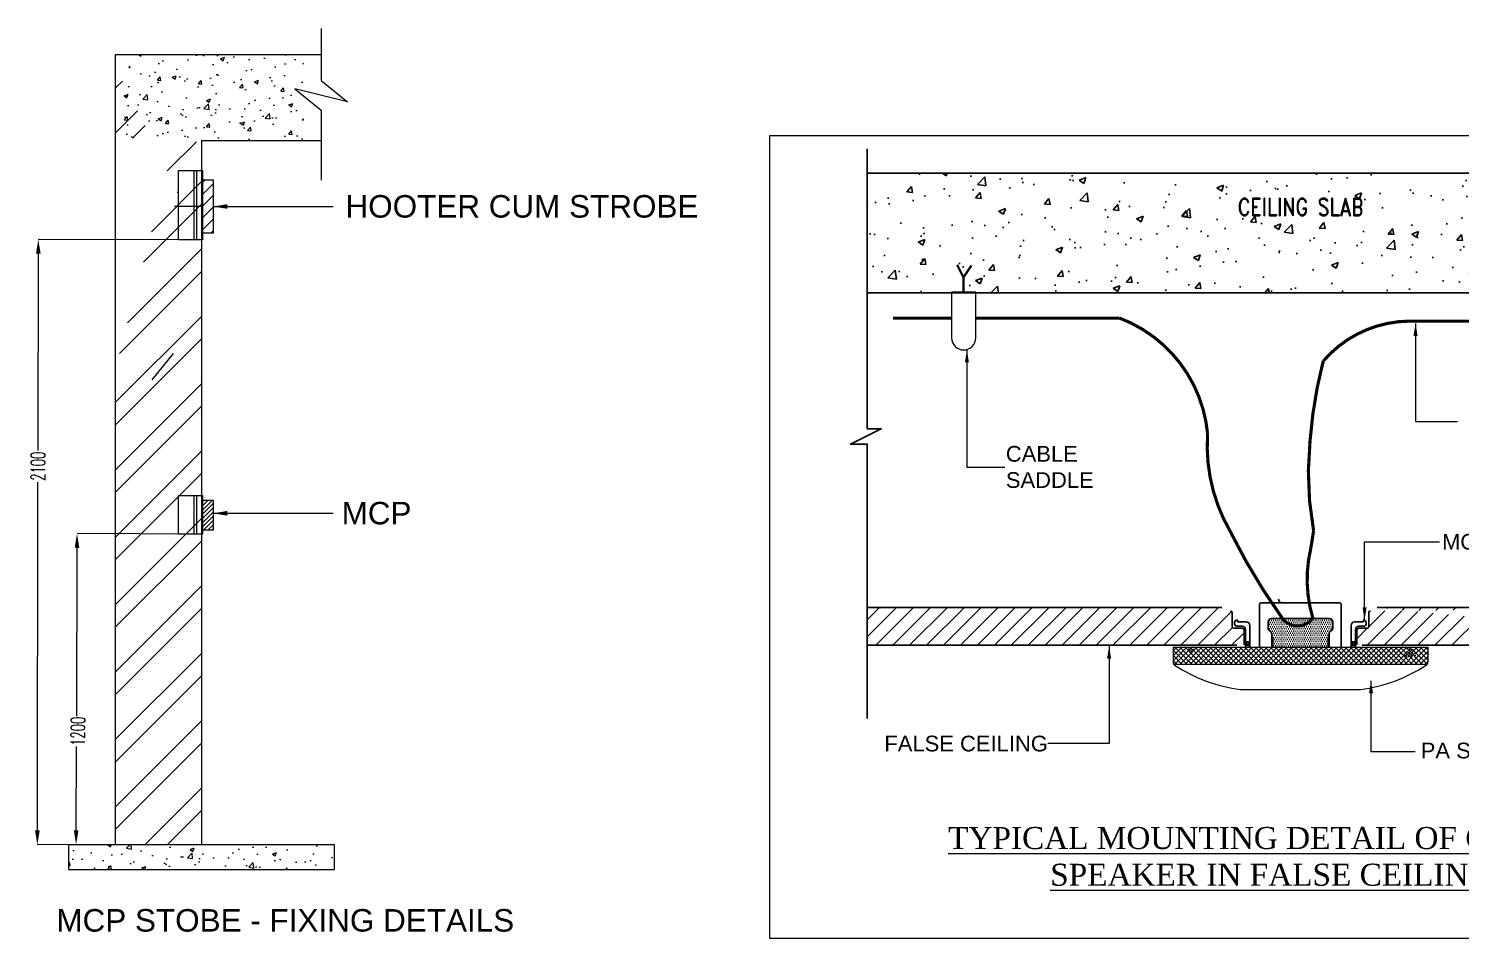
# Model space of a CAD drawing. Header units: millimetres. Extents: x 1706 to 249912, y -487248 to 27192.
# Drawn here: x 139695 to 180166, y 1476 to 27192 of the extents above; entities that cross this region are included whole.
import ezdxf
from ezdxf.enums import TextEntityAlignment as Align

# ---------------------------------------------------------------- set-up
doc = ezdxf.new("R2010")
doc.units = ezdxf.units.MM
doc.linetypes.add('CONTINOUS', pattern=[0])
doc.layers.get('0').update_dxf_attribs({"color": 251})
doc.layers.get('Defpoints').update_dxf_attribs({"color": 251})
for name, color, linetype in [('-E-S-CONDUIT', 252, 'Continuous'), ('-E-S-DETAIL', 252, 'Continuous'), ('C-NUM-BEAM', 8, 'Continuous'), ('LEGEND', 1, 'Continuous')]:
    doc.layers.add(name, color=color, linetype=linetype)
for name, color, linetype, lineweight in [('ANCHOR', 7, 'Continuous', 9), ('Details', 7, 'CONTINOUS', 9), ('E-SPK', 94, 'Continuous', 18), ('EF-TEXT', 7, 'Continuous', 9), ('HH', 7, 'Continuous', 9), ('McD-HVAC-SA DUCT', 251, 'Continuous', 18), ('SW-PAS LOOP', 150, 'Continuous', 30), ('WALL', 251, 'Continuous', 25)]:
    doc.layers.add(name, color=color, linetype=linetype, lineweight=lineweight)
doc.styles.add('a-textm', font='simplex.shx', dxfattribs={"width": 0.85})
doc.styles.add('AMISH', font='arial.ttf')
doc.styles.add('Arial', font='arial.ttf', dxfattribs={"height": 300})
doc.styles.add('DIM1', font='Romans.shx', dxfattribs={"width": 0.6})
doc.styles.add('ROMANC', font='romand.shx')
doc.styles.add('TNR', font='times.ttf')
doc.dimstyles.new('1-100', dxfattribs={"dimscale": 100, "dimtxt": 2, "dimasz": 1, "dimexe": 1, "dimexo": 0, "dimgap": 0.25, "dimtad": 1, "dimdec": 0, "dimzin": 0, "dimdsep": 46, "dimtxsty": 'DIM1', "dimblk": 'ARCHTICK', "dimcen": 0, "dimdle": 1, "dimclrd": 8, "dimclre": 8, "dimclrt": 256, "dimadec": 0, "dimazin": 0, "dimtfac": 0.5, "dimtdec": 0, "dimtix": 1, "dimtofl": 0, "dimtmove": 1, "dimatfit": 3, "dimfxl": 1, "dimtolj": 1, "dimtzin": 0, "dimlwd": -1, "dimlwe": -1, "dimarcsym": 0})
doc.dimstyles.new('a-dim int b 500', dxfattribs={"dimscale": 500, "dimtxt": 1, "dimasz": 0.4, "dimexe": 0.4, "dimexo": 0.1, "dimgap": 0.2, "dimtad": 1, "dimdec": 0, "dimzin": 0, "dimdsep": 46, "dimtxsty": 'a-textm', "dimblk": 'ARCHTICK', "dimcen": 0.09, "dimdle": 0.2, "dimclrd": 256, "dimclre": 256, "dimclrt": 7, "dimadec": 0, "dimazin": 0, "dimtfac": 1, "dimtdec": 0, "dimtofl": 0, "dimtmove": 1, "dimatfit": 0, "dimfxl": 1, "dimtolj": 1, "dimtzin": 0, "dimlwd": -1, "dimarcsym": 0})

# ---------------------------------------------------------------- blocks, each defined once
blk = doc.blocks.new('*D80')
at = {"layer": 'Defpoints', "color": 0, "transparency": 16777216}
for p in [(144607, 12905), (141038, 4131), (144582, 4121)]:
    blk.add_point(p, dxfattribs=at)
at = {"layer": 'McD-HVAC-SA DUCT', "color": 9, "transparency": 16777216}
for p, q in [((144607, 12905), (141063, 12916)), ((141062, 12516), (141048, 7760)), ((141039, 4531), (141046, 6902)), ((144582, 4121), (141038, 4131))]:
    blk.add_line(p, q, dxfattribs=at)
for points in [[(141129, 12515), (140995, 12516), (141063, 12916)], [(140972, 4531), (141106, 4531), (141038, 4131)]]:
    blk.add_solid(points, dxfattribs=at)
at = {"layer": 'McD-HVAC-SA DUCT', "color": 7, "transparency": 16777216, "insert": (141088, 7331), "char_height": 400, "attachment_point": 5, "rotation": 89.8333, "style": 'DIM1'}
blk.add_mtext('\\A1;1200', dxfattribs=at)
blk = doc.blocks.new('*D81')
at = {"layer": 'Defpoints', "color": 0, "transparency": 16777216}
for p in [(139969, 21232), (144607, 21225), (144579, 4121)]:
    blk.add_point(p, dxfattribs=at)
at = {"layer": 'McD-HVAC-SA DUCT', "color": 9, "transparency": 16777216}
for p, q in [((144607, 21225), (139969, 21232)), ((139969, 20832), (139959, 15269)), ((139942, 4528), (139958, 14374)), ((144579, 4121), (139941, 4128))]:
    blk.add_line(p, q, dxfattribs=at)
for points in [[(140035, 20832), (139902, 20832), (139969, 21232)], [(139875, 4528), (140008, 4528), (139941, 4128)]]:
    blk.add_solid(points, dxfattribs=at)
at = {"layer": 'McD-HVAC-SA DUCT', "color": 7, "transparency": 16777216, "insert": (139959, 14822), "char_height": 400, "attachment_point": 5, "rotation": 89.9056, "style": 'DIM1'}
blk.add_mtext('\\A1;2100', dxfattribs=at)
blk = doc.blocks.new('_ArchTick')
at = {"color": 0, "linetype": 'ByBlock', "const_width": 0.15}
blk.add_lwpolyline([(-0.5, -0.5), (0.5, 0.5)], dxfattribs=at)

msp = doc.modelspace()

# ---------------------------------------------------------------- hatches: boundary and pattern name
at = {"layer": '-E-S-DETAIL'}
h = msp.add_hatch(dxfattribs=at)
h.set_pattern_fill('DOTS', color=256, scale=960, style=0)
h.set_pattern_definition([(0, (-23850465.095, -2227475.586), (30, 60), [0, -60])])
h.paths.add_polyline_path([(176455.795, 9710.278), (176455.795, 10081.02, -0.279464442), (176507.401, 10166.138, 0.27946366), (176559.006, 10251.257), (176559.006, 10420.085, 0.414214478), (176463.006, 10516.085), (176463.006, 10516.085), (175645.12, 10516.085), (174827.234, 10516.085, 0.414213562), (174731.234, 10420.085), (174731.234, 10251.257, 0.279463656), (174782.84, 10166.138, -0.279464446), (174834.445, 10081.02), (174834.445, 9710.278)])
at = {"layer": 'E-SPK', "lineweight": 9}
h = msp.add_hatch(dxfattribs=at)
h.set_pattern_fill('ANSI37', color=190, scale=800, style=0)
h.set_pattern_definition([(45, (1707609.1, 8219403.6), (-70.7106781, 70.7106781), []), (135, (1707609.1, 8219403.6), (-70.7106781, -70.7106781), [])])
h.paths.add_polyline_path([(172633.339, 9710.278), (172635.428, 9706.233), (172622.674, 9701.793), (172622.674, 9589.484), (172481.99, 9589.484), (172481.99, 9701.793), (172469.237, 9706.233), (172471.326, 9710.278), (172045.12, 9710.278), (172045.12, 9281.555, 0.20771942), (172068.876, 9230.278), (179225.776, 9230.278, 0.129954654), (179245.12, 9281.555), (179245.12, 9710.278), (178818.915, 9710.278), (178821.004, 9706.233), (178808.25, 9701.793), (178808.25, 9589.484), (178825.836, 9589.484), (178916.505, 9482.046), (178916.503, 9482.046, -0.148586825), (178761.531, 9426.358), (178761.531, 9522.546), (178714.286, 9522.546), (178714.286, 9426.358, 0.000001842), (178714.288, 9426.358, -0.148589414), (178559.313, 9482.046), (178559.312, 9482.046), (178649.981, 9589.484), (178667.567, 9589.484), (178667.567, 9701.793), (178654.813, 9706.233), (178656.902, 9710.278)])
at = {"layer": 'HH'}
h = msp.add_hatch(dxfattribs=at)
h.set_pattern_fill('ANSI31', color=251, scale=106.666667)
h.set_pattern_definition([(45, (128888.16, 678101.5), (-239.4735, 239.4735), [])])
edge = h.paths.add_edge_path()
edge.add_line((163400.426, 9760.575), (173851.663, 9760.575))
edge.add_line((173851.663, 9760.575), (174053.989, 9771.477))
edge.add_line((174053.989, 9771.477), (174053.989, 10193.134))
edge.add_ellipse((174005.989, 10193.134), major_axis=(48, 0), ratio=1, start_angle=0, end_angle=90)
edge.add_line((174005.989, 10241.134), (173762.62, 10241.134))
edge.add_ellipse((173762.62, 10289.134), major_axis=(-48, 0), ratio=1, start_angle=360, end_angle=450, ccw=False)
edge.add_line((173714.62, 10289.134), (173714.62, 10683.477))
edge.add_ellipse((173666.62, 10683.477), major_axis=(48, 0), ratio=1, start_angle=0, end_angle=90)
edge.add_line((173666.62, 10731.477), (173421.253, 10827.242))
edge.add_line((173421.253, 10827.242), (163400.426, 10827.242))
edge.add_line((163400.426, 10827.242), (163400.426, 9760.575))
edge = h.paths.add_edge_path()
edge.add_line((177387.511, 9760.575), (188576.147, 9760.575))
edge.add_line((177817.92, 10827.242), (188576.147, 10827.242))
edge.add_ellipse((177623.621, 10683.477), major_axis=(48, 0), ratio=1, start_angle=90, end_angle=180)
edge.add_line((177575.621, 10683.477), (177575.621, 10289.134))
edge.add_line((177527.621, 10241.134), (177284.252, 10241.134))
edge.add_ellipse((177527.621, 10289.134), major_axis=(48, 0), ratio=1, start_angle=270, end_angle=360)
edge.add_ellipse((177284.252, 10193.134), major_axis=(48, 0), ratio=1, start_angle=90, end_angle=180)
edge.add_line((177236.252, 9771.477), (177236.252, 10193.134))
at = {"layer": 'LEGEND', "lineweight": 0}
h = msp.add_hatch(dxfattribs=at)
h.set_pattern_fill('AR-CONC', color=8, scale=161.930598, angle=359.9999997, style=0)
h.set_pattern_definition([(50, (407731, -63310.3), (1161.4637, -101.615), [121.448, -1335.9274]), (355, (407731, -63310.3), (-224.681, 1218.029), [97.1584, -1068.742]), (100.4514, (407827.7, -63318.8), (936.7837, 1116.4136), [103.215, -1135.3636]), (46.1842, (407731, -62986.5), (1728.19, -268.026), [182.172, -2003.891]), (96.6356, (407875, -63008.8), (1513.505, 1577.395), [154.822, -1703.045]), (351.1842, (407731, -62986.5), (1513.504, 1577.396), [145.738, -1603.113]), (21, (407892.9, -63067.4), (966.575, -651.9632), [121.448, -1335.9274]), (326, (407892.9, -63067.4), (394.002, 1174.24), [97.1584, -1068.742]), (71.4514, (407973.4, -63121.8), (1360.5775, 522.2756), [103.215, -1135.3636]), (37.5, (407730.95, -63310.34), (19.6905, 539.057), [0, -1055.7875, 0, -1084.935, 0, -1072.7902]), (7.5, (407730.95, -63310.34), (425.9901, 638.6732), [0, -618.5749, 0, -1031.4979, 0, -408.8748]), (327.5, (407369.85, -63310.34), (864.42186, -36.52324), [0, -404.8265, 0, -1263.0587, 0, -1675.9817]), (317.5, (407207.9, -63310.34), (944.3569, 162.1006), [0, -526.2744, 0, -838.8005, 0, -1190.19])])
h.paths.add_polyline_path([(147461.019, 26457.719), (142296.551, 26457.719), (142296.551, 24084.99), (147461.019, 24055.4)])
at = {"layer": 'LEGEND', "lineweight": 0, "ltscale": 2}
h = msp.add_hatch(dxfattribs=at)
h.set_pattern_fill('ANSI32', color=8, scale=141.420444, angle=359.9999997, style=0)
h.set_pattern_definition([(45, (-652513, -82716), (-952.4938, 952.4939), []), (45, (-651878, -82716), (-952.4938, 952.4939), [])])
edge = h.paths.add_edge_path()
edge.add_line((143183.857, 24070.668), (142935.246, 24070.668))
edge.add_line((143366.955, 24236.687), (142152.151, 23999.517))
edge.add_line((142152.151, 18007.848), (142152.151, 4120.7))
edge.add_line((142152.151, 4120.7), (144581.759, 4120.7))
edge.add_line((144581.759, 4120.7), (144578.699, 10803.242))
edge.add_line((144578.699, 10803.242), (144580.229, 10803.242))
edge.add_line((144580.229, 10803.242), (144583.289, 15630.394))
edge.add_line((144583.289, 15630.394), (144581.759, 15630.394))
edge.add_line((144581.759, 15630.394), (144581.759, 24028.111))
edge.add_line((144581.759, 24028.111), (143787.517, 23833.498))
edge.add_line((142152.151, 17576.564), (142152.151, 26087.766))
at = {"layer": 'LEGEND', "lineweight": 0}
h = msp.add_hatch(dxfattribs=at)
h.set_pattern_fill('ANSI31', color=6, scale=1885.438547, angle=359.9999997, style=0)
h.set_pattern_definition([(45, (342986.54, -60420.99), (-166.6508, 166.6508), [])])
h.paths.add_polyline_path([(144607.32, 22915.918), (144908.982, 22915.918), (144908.982, 21412.76), (144607.32, 21412.76)])
h = msp.add_hatch(dxfattribs=at)
h.set_pattern_fill('ANSI31', color=6, scale=673.37091, angle=359.9999997, style=0)
h.set_pattern_definition([(45, (342986.54, -67416.64), (-59.518142, 59.518142), [])])
h.paths.add_polyline_path([(144607.32, 13862.807), (144908.982, 13862.807), (144908.982, 13016.791), (144607.32, 13016.791)])
h = msp.add_hatch(dxfattribs=at)
h.set_pattern_fill('AR-CONC', color=8, scale=161.930598, angle=359.9999997, style=0)
h.set_pattern_definition([(50, (407268.2, -84487.2), (1161.4637, -101.615), [121.448, -1335.9274]), (355, (407268.2, -84487.2), (-224.681, 1218.029), [97.1584, -1068.742]), (100.4514, (407365, -84495.7), (936.7837, 1116.4136), [103.215, -1135.3636]), (46.1842, (407268.2, -84163.3), (1728.19, -268.026), [182.172, -2003.891]), (96.6356, (407412.2, -84185.7), (1513.505, 1577.395), [154.822, -1703.045]), (351.1842, (407268.2, -84163.3), (1513.504, 1577.396), [145.738, -1603.113]), (21, (407430.1, -84244.3), (966.575, -651.9632), [121.448, -1335.9274]), (326, (407430.1, -84244.3), (394.002, 1174.24), [97.1584, -1068.742]), (71.4514, (407510.7, -84298.6), (1360.5775, 522.2756), [103.215, -1135.3636]), (37.5, (407268.18, -84487.2), (19.6905, 539.057), [0, -1055.7875, 0, -1084.935, 0, -1072.7902]), (7.5, (407268.2, -84487.2), (425.9901, 638.6732), [0, -618.5749, 0, -1031.4979, 0, -408.8748]), (327.5, (406907.07, -84487.2), (864.42186, -36.52324), [0, -404.8265, 0, -1263.0587, 0, -1675.9817]), (317.5, (406745.14, -84487.2), (944.3569, 162.1006), [0, -526.2744, 0, -838.8005, 0, -1190.19])])
h.paths.add_polyline_path([(148337.689, 4120.7), (140820.583, 4120.7), (140820.583, 3423.729), (148337.689, 3423.729)])
at = {"layer": 'WALL'}
h = msp.add_hatch(dxfattribs=at)
h.set_pattern_fill('AR-CONC', color=256, scale=10.666667, style=0)
h.set_pattern_definition([(50, (68614.4, 107157.5), (1943.303, -170.017), [203.2, -2235.2]), (355, (68614.4, 107157.5), (-375.923, 2037.938), [162.56, -1788.16]), (100.451, (68776.3, 107143.3), (1567.387, 1867.911), [172.693, -1899.627]), (46.1842, (68614.4, 107699.4), (2891.51, -448.45), [304.8, -3352.8]), (96.6356, (68855.3, 107662), (2532.31, 2639.206), [259.04, -2849.44]), (351.184, (68614.4, 107699.4), (2532.316, 2639.2), [243.84, -2682.24]), (21, (68885.3, 107563.9), (1617.225, -1090.832), [203.2, -2235.2]), (326, (68885.3, 107564), (659.222, 1964.672), [162.56, -1788.16]), (71.4514, (69020, 107473), (2276.443, 873.844), [172.693, -1899.627]), (37.5, (68614.4, 107157.5), (32.945, 901.9204), [0, -1766.485, 0, -1815.253, 0, -1794.933]), (7.5, (68614.4, 107157.5), (712.743, 1068.593), [0, -1034.965, 0, -1725.845, 0, -684.107]), (327.5, (68010.2, 107157.5), (1446.2997, -61.1066), [0, -677.333, 0, -2113.28, 0, -2804.16]), (317.5, (67739.3, 107157.5), (1580.045, 271.216), [0, -880.533, 0, -1403.435, 0, -1991.36])])
h.paths.add_polyline_path([(188576.147, 23105.605), (163400.426, 23105.605), (163400.426, 19720.191), (173606.024, 19720.191), (173615.163, 19737.892), (173600.992, 19742.825), (173615.163, 19770.273), (173600.992, 19775.205), (173615.163, 19802.653), (173600.992, 19807.585), (173615.163, 19835.033), (173600.992, 19839.965), (173615.163, 19867.413), (173600.992, 19872.346), (173615.163, 19899.793), (173600.992, 19904.726), (173615.163, 19932.174, 0.092020915), (173786.733, 19935.005), (173785.648, 19937.106), (173771.478, 19932.174), (173786.733, 19902.625, -0.008251357), (173771.478, 19899.793), (173786.733, 19870.245, -0.008251357), (173771.478, 19867.413), (173786.733, 19837.865, -0.008251357), (173771.478, 19835.033), (173786.733, 19805.484, -0.008251357), (173771.478, 19802.653), (173786.733, 19773.104, -0.008251357), (173771.478, 19770.273), (173786.733, 19740.724, -0.008251357), (173771.478, 19737.892), (173780.616, 19720.191), (177482.533, 19720.191), (177491.671, 19737.892), (177477.501, 19742.825), (177491.671, 19770.273), (177477.501, 19775.205), (177491.671, 19802.653), (177477.501, 19807.585), (177491.671, 19835.033), (177477.501, 19839.965), (177491.671, 19867.413), (177477.501, 19872.346), (177491.671, 19899.793), (177477.501, 19904.726), (177491.671, 19932.174, 0.092020915), (177663.242, 19935.005), (177662.157, 19937.106), (177647.986, 19932.174), (177663.242, 19902.625, -0.008251357), (177647.986, 19899.793), (177663.242, 19870.245, -0.008251357), (177647.986, 19867.413), (177663.242, 19837.865, -0.008251357), (177647.986, 19835.033), (177663.242, 19805.484, -0.008251357), (177647.986, 19802.653), (177663.242, 19773.104, -0.008251357), (177647.986, 19770.273), (177663.242, 19740.724, -0.008251357), (177647.986, 19737.892), (177657.125, 19720.191), (188576.147, 19720.191)])
h.paths.add_polyline_path([(177647.986, 19996.934, -0.200066147), (177491.671, 19996.934), (177477.501, 19969.486), (177491.671, 19964.554, 0.083706), (177647.986, 19964.554), (177662.157, 19969.486)], flags=16)
h.paths.add_polyline_path([(173771.478, 19996.934, -0.200066147), (173615.163, 19996.934), (173600.992, 19969.486), (173615.163, 19964.554, 0.083706), (173771.478, 19964.554), (173785.648, 19969.486)], flags=16)
h.paths.add_polyline_path([(173686.41, 20123.133, -0.016104462), (173686.165, 20123.586, -0.000001213), (173686.165, 20123.586, -62.089912018)], flags=16)

# ---------------------------------------------------------------- linework, layer by layer
at = {"layer": '-E-S-CONDUIT', "color": 190, "lineweight": 9}
msp.add_arc((179149.12, 9281.555, -29253.473), 96, 303.4431413, 0, dxfattribs=at)
at = {"layer": '-E-S-DETAIL'}
for p, q in [((174539.885, 10964.492, -29253.473), (176750.355, 10964.492, -29253.473)), ((174491.885, 9710.278, -29253.473), (174491.885, 10916.492, -29253.473)), ((176798.355, 9710.278, -29253.473), (176798.355, 10916.492, -29253.473)), ((173826.672, 10299.293, -29253.473), (173994.111, 10299.293, -29253.473)), ((173865.516, 10419.722, -29253.473), (173865.516, 10484.8, -29253.473)), ((173865.516, 10419.722, -29253.473), (174114.541, 10419.722, -29253.473)), ((174090.111, 10203.293, -29253.473), (174090.111, 9710.278, -29253.473)), ((174210.541, 10323.722, -29253.473), (174210.541, 9710.278, -29253.473)), ((174731.234, 10420.085, -29253.473), (174731.234, 10251.257, -29253.473)), ((174827.234, 10516.085, -29253.473), (176463.006, 10516.085, -29253.473)), ((176559.006, 10420.085, -29253.473), (176559.006, 10251.257, -29253.473)), ((177079.699, 10323.722, -29253.473), (177079.699, 9708.156, -29253.473)), ((177424.724, 10419.722, -29253.473), (177175.699, 10419.722, -29253.473)), ((177200.129, 10203.293, -29253.473), (177200.129, 9708.156, -29253.473)), ((177463.568, 10299.293, -29253.473), (177296.129, 10299.293, -29253.473)), ((177424.724, 10419.722, -29253.473), (177424.724, 10484.8, -29253.473)), ((174210.541, 9860.906, -29253.473), (174090.111, 9860.906, -29253.473)), ((174210.541, 9754.882, -29253.473), (174090.111, 9754.882, -29253.473)), ((174834.445, 10081.02, -29253.473), (174834.445, 9710.278, -29253.473)), ((174862.405, 9710.278, -29253.473), (174862.405, 9996.068, -29253.473)), ((176427.836, 9710.278, -29253.473), (176427.836, 9996.068, -29253.473)), ((176455.795, 10081.02, -29253.473), (176455.795, 9710.278, -29253.473)), ((177079.699, 9860.906, -29253.473), (177200.129, 9860.906, -29253.473)), ((177079.699, 9754.882, -29253.473), (177200.129, 9754.882, -29253.473))]:
    msp.add_line(p, q, dxfattribs=at)
at = {"layer": '-E-S-DETAIL', "color": 190, "lineweight": 9}
msp.add_line((172045.12, 9710.278, -29253.473), (179245.12, 9710.278, -29253.473), dxfattribs=at)
at = {"layer": '-E-S-DETAIL'}
for centre in [(174150.326, 9807.894, -29253.473), (177139.914, 9807.894, -29253.473)]:
    msp.add_circle(centre, 34.788, dxfattribs=at)
for centre, radius, start, end in [((174539.885, 10916.492, -29253.473), 48, 90, 180), ((175143.893, 11065.549, -29253.473), 117.194, 182.0226503, 239.5764836), ((176750.355, 10916.492, -29253.473), 48, 0, 90), ((173885.809, 10383.731, -29253.473), 103.087, 101.3527159, 234.994276), ((173994.111, 10203.293, -29253.473), 96, 0, 90), ((174114.541, 10323.722, -29253.473), 96, 0, 90), ((174827.234, 10420.085, -29253.473), 96, 90, 180), ((174827.234, 10251.257, -29253.473), 96, 180, 242.4550694), ((174738.445, 10081.02, -29253.473), 96, 0, 62.4550694), ((176551.795, 10081.02, -29253.473), 96, 117.5449306, 180), ((176463.006, 10420.085, -29253.473), 96, 0, 90), ((176463.006, 10251.257, -29253.473), 96, 297.5449306, 0), ((177175.699, 10323.722, -29253.473), 96, 90, 180), ((177296.129, 10203.293, -29253.473), 96, 90, 180), ((177404.432, 10383.731, -29253.473), 103.087, 305.005724, 78.6472841)]:
    msp.add_arc(centre, radius, start, end, dxfattribs=at)
at = {"layer": '-E-S-DETAIL', "color": 190, "lineweight": 9}
msp.add_arc((179138.471, 9292.501, -29253.473), 107.209, 324.5224496, 354.1398783, dxfattribs=at)
at = {"layer": 'ANCHOR'}
for p, q in [((166470.08, 19743.315, -29253.473), (165785.869, 19743.315, -29253.473)), ((165785.869, 19743.315, -29253.473), (165785.869, 18451.697, -29253.473)), ((166470.08, 18451.697, -29253.473), (166470.08, 19743.315, -29253.473))]:
    msp.add_line(p, q, dxfattribs=at)
at = {"layer": 'ANCHOR', "ltscale": 1000, "const_width": 64, "elevation": -29253.473}
for points in [[(166120.275, 19702.286), (166120.275, 20159.377), (165940.129, 20518.898)], [(166120.275, 20159.377), (166343.465, 20496.725)]]:
    msp.add_lwpolyline(points, dxfattribs=at)
at = {"layer": 'ANCHOR'}
msp.add_arc((166127.974, 18451.697, -29253.473), 342.105, 180, 0, dxfattribs=at)
at = {"layer": 'C-NUM-BEAM', "color": 221, "lineweight": 0}
msp.add_line((144607.32, 22164.339, -29253.473), (143817.383, 22164.339, -29253.473), dxfattribs=at)
at = {"layer": 'C-NUM-BEAM', "color": 5, "lineweight": 0, "elevation": -29253.473}
msp.add_lwpolyline([(143890.942, 22573.666), (143928.484, 22573.666)], dxfattribs=at)
at = {"layer": 'E-SPK', "color": 190, "lineweight": 9}
for p, q in [((172045.12, 9710.278, -29253.473), (172045.12, 9281.555, -29253.473)), ((172481.99, 9596.424, -29253.473), (172597.116, 9710.278, -29253.473)), ((172481.99, 9681.277, -29253.473), (172514.888, 9710.278, -29253.473)), ((172548.926, 9589.484, -29253.473), (172481.99, 9656.419, -29253.473)), ((172622.674, 9600.588, -29253.473), (172514.888, 9710.278, -29253.473)), ((172559.904, 9589.484, -29253.473), (172622.674, 9652.254, -29253.473)), ((172622.674, 9685.441, -29253.473), (172597.116, 9710.278, -29253.473)), ((178560.782, 9480.96, -29253.473), (178790.88, 9711.667, -29253.473)), ((178636.904, 9441.202, -29253.473), (178578.964, 9499.142, -29253.473)), ((178614.575, 9449.9, -29253.473), (178808.25, 9643.575, -29253.473)), ((178714.286, 9448.673, -29253.473), (178614.966, 9547.993, -29253.473)), ((178725.266, 9522.546, -29253.473), (178658.328, 9589.484, -29253.473)), ((178667.567, 9672.597, -29253.473), (178709.291, 9710.278, -29253.473)), ((178667.567, 9665.098, -29253.473), (178876.262, 9457.028, -29253.473)), ((178679.748, 9430.22, -29253.473), (178714.286, 9464.758, -29253.473)), ((178808.25, 9609.268, -29253.473), (178709.291, 9710.278, -29253.473)), ((178761.531, 9512.003, -29253.473), (178831.866, 9582.338, -29253.473)), ((178761.531, 9427.15, -29253.473), (178870.701, 9536.321, -29253.473)), ((178813.888, 9433.924, -29253.473), (178761.531, 9486.282, -29253.473)), ((178808.25, 9694.121, -29253.473), (178790.88, 9711.667, -29253.473)), ((178875.848, 9456.817, -29253.473), (178909.537, 9490.303, -29253.473)), ((179245.12, 9710.278, -29253.473), (179245.12, 9281.555, -29253.473)), ((172059.962, 9230.278, -29253.473), (179230.279, 9230.278, -29253.473)), ((173962.371, 8510.278, -29253.473), (177327.87, 8510.278, -29253.473))]:
    msp.add_line(p, q, dxfattribs=at)
for centre, radius, start, end in [((172116.049, 9283.274, -29253.473), 70.95, 181.3889456, 228.3272389), ((172141.12, 9281.555, -29253.473), 96, 180, 236.5568587), ((174502.71, 12857.232, -29253.473), 4381.158, 236.5568587, 262.7559699), ((176787.53, 12857.232, -29253.473), 4381.158, 277.2440301, 303.4431413), ((173962.371, 8606.278, -29253.473), 96, 262.7559699, 270), ((177327.87, 8606.278, -29253.473), 96, 270, 277.2440301)]:
    msp.add_arc(centre, radius, start, end, dxfattribs=at)
at = {"layer": 'EF-TEXT', "elevation": -29253.473}
msp.add_lwpolyline([(160644.02, 24170.11), (189661.801, 24170.11), (189661.801, 1475.888), (160644.02, 1475.888)], close=True, dxfattribs=at)
at = {"layer": 'LEGEND', "color": 8, "lineweight": 0}
for p, q in [((142152.151, 4120.7, -29253.473), (142152.151, 26457.719, -29253.473)), ((144581.759, 24028.111, -29253.473), (144581.759, 4120.7, -29253.473)), ((143183.857, 17267.659, -29253.473), (143787.517, 18007.848, -29253.473))]:
    msp.add_line(p, q, dxfattribs=at)
at = {"layer": 'LEGEND', "color": 8, "lineweight": 0, "ltscale": 2}
for p, q in [((142152.151, 26457.719, -29253.473), (147964.736, 26457.719, -29253.473)), ((144581.759, 24028.111, -29253.473), (147964.736, 24028.111, -29253.473))]:
    msp.add_line(p, q, dxfattribs=at)
at = {"layer": 'LEGEND', "color": 6, "lineweight": 0}
for p, q in [((144364.294, 23178.255, -29253.473), (144364.294, 21224.563, -29253.473)), ((144436.936, 23178.255, -29253.473), (144436.936, 21224.563, -29253.473)), ((144364.294, 13990.364, -29253.473), (144364.294, 12905.341, -29253.473)), ((144436.936, 13990.364, -29253.473), (144436.936, 12905.341, -29253.473))]:
    msp.add_line(p, q, dxfattribs=at)
at = {"layer": 'LEGEND', "color": 8, "lineweight": 0, "elevation": -29253.473}
msp.add_lwpolyline([(147964.736, 27192.339), (147964.736, 25726.94), (148704.925, 25123.281), (147224.548, 25489.476), (147964.736, 24885.817), (147964.736, 22906.609)], dxfattribs=at)
at = {"layer": 'LEGEND', "color": 6, "lineweight": 0, "elevation": -29253.473}
for points in [[(143928.484, 23178.255), (144607.32, 23178.255), (144607.32, 21224.563), (143928.484, 21224.563)], [(144607.32, 22915.918), (144908.982, 22915.918), (144908.982, 21412.76), (144607.32, 21412.76)], [(143928.484, 13990.364), (144607.32, 13990.364), (144607.32, 12905.341), (143928.484, 12905.341)], [(144607.32, 13862.807), (144908.982, 13862.807), (144908.982, 13016.791), (144607.32, 13016.791)]]:
    msp.add_lwpolyline(points, close=True, dxfattribs=at)
at = {"layer": 'LEGEND', "color": 8, "lineweight": 0, "elevation": -29253.473}
msp.add_lwpolyline([(148337.689, 4120.7), (140820.583, 4120.7), (140820.583, 3423.729), (148337.689, 3423.729)], close=True, dxfattribs=at)
at = {"layer": 'SW-PAS LOOP', "linetype": 'Continuous', "ltscale": 0.007, "const_width": 88.889, "elevation": -29253.473}
msp.add_lwpolyline([(164125.37, 19008.578), (165785.869, 19008.578)], dxfattribs=at)
msp.add_lwpolyline([(166470.08, 19008.578), (170537.985, 19008.578, -0.286325416), (173021.153, 15738.098, 0.148657256), (173652.789, 12994.07, 0.039778223), (175127.075, 10533.746, 0.521741257), (175994.565, 10533.746, -0.131615681), (175937.841, 12501.086, 0.005275531), (176016.917, 13001.175, -0.071768176), (175917.41, 15543.746, -0.044381574), (176288.715, 17792.748, -0.216625959), (178723.033, 18924.036), (183276.513, 18924.036)], format="xyb", dxfattribs=at)
at = {"layer": 'WALL'}
for p, q in [((188576.147, 23105.605, -29253.473), (163400.426, 23105.605, -29253.473)), ((188576.147, 19720.191, -29253.473), (163400.426, 19720.191, -29253.473)), ((163400.426, 10827.242, -29253.473), (173421.253, 10827.242, -29253.473)), ((173714.62, 10683.477, -29253.473), (173714.62, 10289.134, -29253.473)), ((177575.621, 10683.477, -29253.473), (177575.621, 10289.134, -29253.473)), ((177817.92, 10827.242, -29253.473), (188576.147, 10827.242, -29253.473)), ((173762.62, 10241.134, -29253.473), (174005.989, 10241.134, -29253.473)), ((174053.989, 9771.477, -29253.473), (174053.989, 10193.134, -29253.473)), ((177236.252, 9771.477, -29253.473), (177236.252, 10193.134, -29253.473)), ((177527.621, 10241.134, -29253.473), (177284.252, 10241.134, -29253.473)), ((163400.426, 9760.575, -29253.473), (173851.663, 9760.575, -29253.473)), ((177387.511, 9760.575, -29253.473), (188576.147, 9760.575, -29253.473))]:
    msp.add_line(p, q, dxfattribs=at)
at = {"layer": 'WALL', "elevation": -29253.473}
msp.add_lwpolyline([(163400.426, 23794.414), (163400.426, 15881.994), (163794.412, 15881.994), (162923.159, 15448.977), (163400.426, 15448.977), (163400.426, 7694.018)], dxfattribs=at)
at = {"layer": 'WALL'}
for centre, start, end in [((173666.62, 10683.477, -29253.473), 0, 90), ((177623.621, 10683.477, -29253.473), 90, 180), ((173762.62, 10289.134, -29253.473), 180, 270), ((174005.989, 10193.134, -29253.473), 0, 90), ((177284.252, 10193.134, -29253.473), 90, 180), ((177527.621, 10289.134, -29253.473), 270, 0)]:
    msp.add_arc(centre, 48, start, end, dxfattribs=at)

# ---------------------------------------------------------------- texts
at = {"layer": 'Details', "color": 7, "linetype": 'Continuous', "style": 'ROMANC', "width": 0.8}
msp.add_text('CEILING SLAB', height=490.66667, dxfattribs=at).set_placement((173876.389, 21904.59, -29253.473))
at = {"layer": 'Details', "color": 7, "linetype": 'Continuous', "style": 'AMISH'}
for s, p in [('MOUNTING CLIP', (179647.872, 12465.151, -29253.473)), (' PA SPEAKER', (178872.995, 6563.109, -29253.473))]:
    msp.add_text(s, height=444.44444, dxfattribs=at).set_placement(p)
msp.add_text('FALSE CEILING', height=444.44444, dxfattribs=at).set_placement((168506.519, 6982.713, -29253.473), align=Align.MIDDLE_RIGHT)
at = {"layer": 'Details', "color": 7, "linetype": 'Continuous'}
for s, insert, char_height, width, attachment_point, style in [('CABLE SADDLE  ', (167317.62, 14799.054, -29253.473), 444.44444, 3403.59208, 4, 'AMISH'), ('\\pi1595.16416;{\\LTYPICAL MOUNTING DETAIL OF CEILING \\P\\pi4479.95148;SPEAKER IN FALSE CEILING}', (164092.233, 4623.95, -29253.473), 622.22222, 21114.09665, 1, 'TNR')]:
    msp.add_mtext(s, dxfattribs=dict(at, insert=insert, char_height=char_height, width=width, attachment_point=attachment_point, style=style))
at = {"layer": 'LEGEND', "color": 7, "lineweight": 0, "insert": (148651.515, 22164.663, -29253.473), "char_height": 636.42809, "width": 11845.54641, "attachment_point": 4, "rotation": 359.9999997, "style": 'Arial'}
msp.add_mtext('HOOTER CUM STROBE', dxfattribs=at)
at = {"layer": 'LEGEND', "color": 7, "lineweight": 0, "attachment_point": 4, "rotation": 359.9999997, "style": 'Arial'}
for s, insert, char_height in [('MCP', (148541.985, 13492.092, -29253.473), 636.4281), ('MCP STOBE - FIXING DETAILS', (140478.905, 1980.541, -29253.473), 636.42809)]:
    msp.add_mtext(s, dxfattribs=dict(at, insert=insert, char_height=char_height))

# ---------------------------------------------------------------- dimensions: what is measured, and where the dimension line sits
at = {"layer": 'McD-HVAC-SA DUCT', "color": 7}
for base, p1, p2, angle, text, picture, middle in [((139969.221, 21232.205, -29253.473), (144579.136, 4120.7, -29253.473), (144607.32, 21224.563, -29253.473), 89.9055866, '2100', '*D81', (139958.657, 14821.591, -29253.473)), ((141037.756, 4131.012, -29253.473), (144607.32, 12905.341, -29253.473), (144581.759, 4120.7, -29253.473), 269.833284, '1200', '*D80', (141087.92, 7330.954, -29253.473))]:
    dim = msp.add_linear_dim(base=base, p1=p1, p2=p2, angle=angle, text=text, dimstyle='1-100', override={"dimtxt": 4, "dimasz": 4, "dimexe": 0, "dimtad": 0, "dimrnd": 5, "dimclrd": 9, "dimclre": 9, "dimclrt": 7, "dimfxl": 50, "dimfxlon": 1, "dimarcsym": 2}, dxfattribs=at)
    dim.commit()
    dim.dimension.update_dxf_attribs({"geometry": picture, "text_midpoint": middle, "dimtype": 161})

# ---------------------------------------------------------------- leaders
at = {"layer": 'Details'}
for points in [[(178899.777, 18858.116, -29253.473), (178899.777, 16085.257, -29253.473), (180082.828, 16085.257, -29253.473)], [(166217.916, 18109.592, -29253.473), (166217.077, 14799.054, -29253.473), (167286.556, 14799.054, -29253.473)], [(177458.577, 10480.847, -29253.473), (177458.577, 12689.778, -29253.473), (179571.958, 12689.778, -29253.473)], [(170237.313, 9731.739, -29253.473), (170237.313, 6982.713, -29253.473), (168506.519, 6982.713, -29253.473)], [(177639.808, 8754.793, -29253.473), (177639.808, 6759.481, -29253.473), (178892.248, 6759.481, -29253.473)]]:
    msp.add_leader(points, dimstyle='a-dim int b 500', override={"dimasz": 0.7, "dimclrd": 7, "dimclre": 7, "dimfxl": 2, "dimarcsym": 1}, dxfattribs=at)
at = {"layer": 'McD-HVAC-SA DUCT', "color": 7}
for points in [[(144908.982, 22164.339, -29253.473), (148303.693, 22164.339, -29253.473)], [(144908.982, 13491.768, -29253.473), (148303.693, 13491.768, -29253.473)]]:
    msp.add_leader(points, dimstyle='1-100', override={"dimtxt": 4, "dimasz": 4, "dimexe": 0, "dimtad": 0, "dimrnd": 5, "dimclrd": 9, "dimclre": 9, "dimclrt": 7, "dimfxl": 50, "dimfxlon": 1, "dimarcsym": 2}, dxfattribs=at)

doc.saveas('drawing.dxf')
